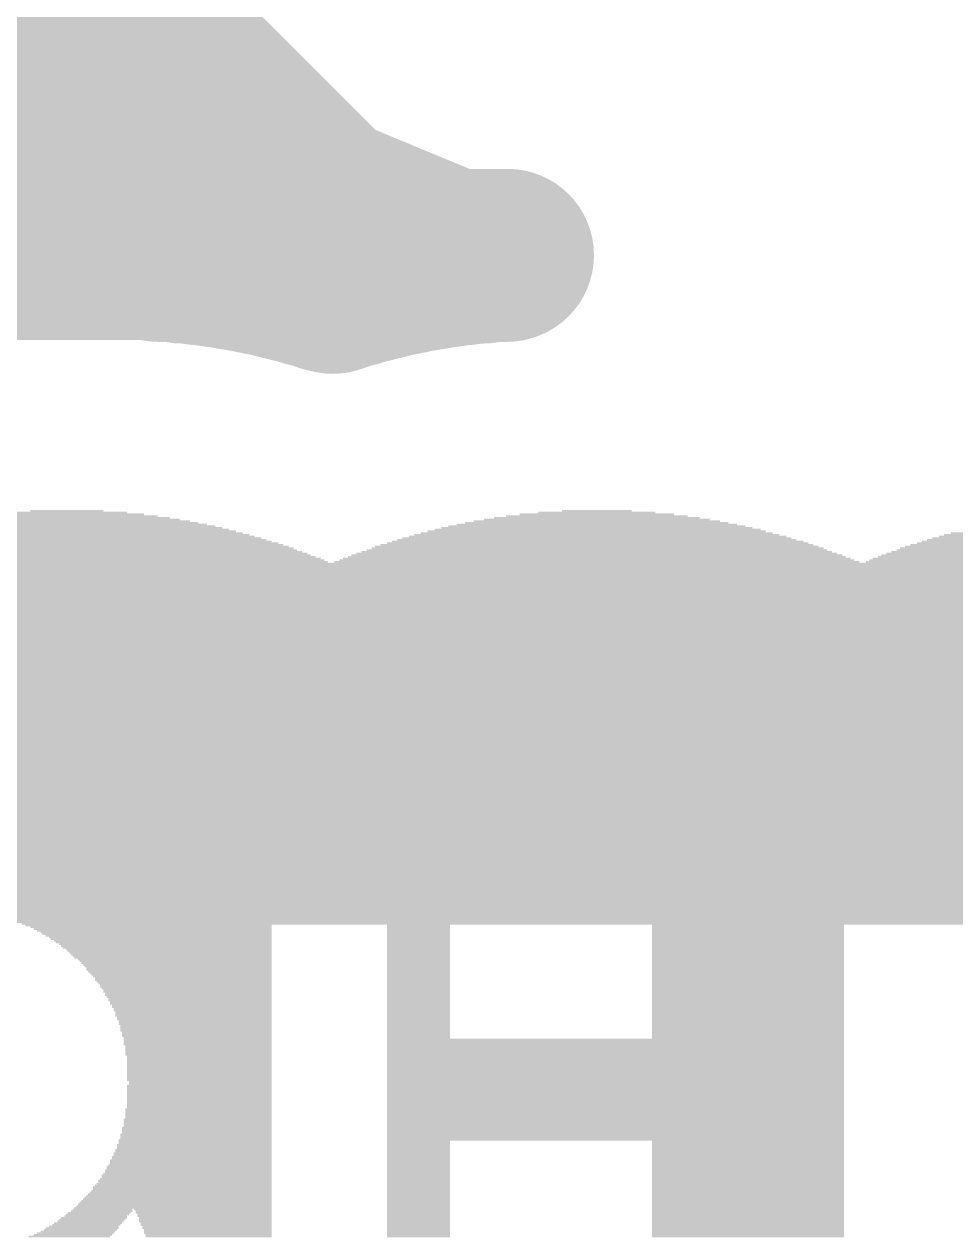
# Model space of a CAD drawing. Extents: x 0 to 49.5, y 0 to 37.5.
# Drawn here: x 14.922 to 17.664, y 3.992 to 7.557 of the extents above; entities that cross this region are included whole.
import ezdxf

# ---------------------------------------------------------------- set-up
doc = ezdxf.new("R2010")
doc.units = 0
doc.layers.add('1', color=22, linetype='CONTINUOUS')

# ---------------------------------------------------------------- blocks, each defined once
blk = doc.blocks.new('RECT')
blk.add_solid([(-0.5, -0.5), (0.5, -0.5), (-0.5, 0.5), (0.5, 0.5)])

msp = doc.modelspace()

# ---------------------------------------------------------------- linework, layer by layer
at = {"layer": '1', "const_width": 0.508}
for points in [[(15.018, 7.8241), (15.8116, 7.0305)], [(0.7302, 7.62), (15.2221, 7.62)], [(11.5243, 7.112), (15.7301, 7.112)], [(15.8116, 7.0305), (16.1821, 6.877)], [(14.7199, 6.8761), (14.7079, 6.8711)], [(14.7779, 6.8761), (14.7199, 6.8761)], [(14.7899, 6.8811), (14.7779, 6.8761)], [(15.3049, 6.8811), (14.7899, 6.8811)], [(15.317, 6.8761), (15.3049, 6.8811)], [(15.3749, 6.8761), (15.317, 6.8761)], [(15.387, 6.8711), (15.3749, 6.8761)], [(16.1821, 6.877), (16.3451, 6.877)], [(16.2849, 6.8761), (16.2729, 6.8711)], [(16.3429, 6.8761), (16.2849, 6.8761)], [(16.3451, 6.877), (16.3429, 6.8761)], [(14.7079, 6.8711), (14.6649, 6.8711)], [(15.4249, 6.8711), (15.387, 6.8711)], [(15.437, 6.8661), (15.4249, 6.8711)], [(15.4649, 6.8661), (15.437, 6.8661)], [(15.477, 6.8611), (15.4649, 6.8661)], [(15.4999, 6.8611), (15.477, 6.8611)], [(15.512, 6.8561), (15.4999, 6.8611)], [(15.5299, 6.8561), (15.512, 6.8561)], [(15.542, 6.8511), (15.5299, 6.8561)], [(15.5599, 6.8511), (15.542, 6.8511)], [(15.572, 6.8461), (15.5599, 6.8511)], [(15.5849, 6.8461), (15.572, 6.8461)], [(15.597, 6.8411), (15.5849, 6.8461)], [(15.6099, 6.8411), (15.597, 6.8411)], [(15.622, 6.8361), (15.6099, 6.8411)], [(16.0449, 6.8411), (16.0329, 6.8361)], [(16.0579, 6.8411), (16.0449, 6.8411)], [(16.0699, 6.8461), (16.0579, 6.8411)], [(16.0829, 6.8461), (16.0699, 6.8461)], [(16.0949, 6.8511), (16.0829, 6.8461)], [(16.1129, 6.8511), (16.0949, 6.8511)], [(16.1249, 6.8561), (16.1129, 6.8511)], [(16.1429, 6.8561), (16.1249, 6.8561)], [(16.1549, 6.8611), (16.1429, 6.8561)], [(16.1779, 6.8611), (16.1549, 6.8611)], [(16.1899, 6.8661), (16.1779, 6.8611)], [(16.2179, 6.8661), (16.1899, 6.8661)], [(16.2299, 6.8711), (16.2179, 6.8661)], [(16.2729, 6.8711), (16.2299, 6.8711)], [(15.6349, 6.8361), (15.622, 6.8361)], [(15.647, 6.8311), (15.6349, 6.8361)], [(15.6549, 6.8311), (15.647, 6.8311)], [(15.667, 6.8261), (15.6549, 6.8311)], [(15.6749, 6.8261), (15.667, 6.8261)], [(15.687, 6.8211), (15.6749, 6.8261)], [(15.6949, 6.8211), (15.687, 6.8211)], [(15.707, 6.8161), (15.6949, 6.8211)], [(15.7149, 6.8161), (15.707, 6.8161)], [(15.727, 6.8111), (15.7149, 6.8161)], [(15.7349, 6.8111), (15.727, 6.8111)], [(15.747, 6.8061), (15.7349, 6.8111)], [(15.7499, 6.8061), (15.747, 6.8061)], [(15.762, 6.8011), (15.7499, 6.8061)], [(15.9049, 6.8061), (15.8929, 6.8011)], [(15.9079, 6.8061), (15.9049, 6.8061)], [(15.9199, 6.8111), (15.9079, 6.8061)], [(15.9279, 6.8111), (15.9199, 6.8111)], [(15.9399, 6.8161), (15.9279, 6.8111)], [(15.9479, 6.8161), (15.9399, 6.8161)], [(15.9599, 6.8211), (15.9479, 6.8161)], [(15.9679, 6.8211), (15.9599, 6.8211)], [(15.9799, 6.8261), (15.9679, 6.8211)], [(15.9879, 6.8261), (15.9799, 6.8261)], [(15.9999, 6.8311), (15.9879, 6.8261)], [(16.0079, 6.8311), (15.9999, 6.8311)], [(16.0199, 6.8361), (16.0079, 6.8311)], [(16.0329, 6.8361), (16.0199, 6.8361)], [(15.7699, 6.8011), (15.762, 6.8011)], [(15.782, 6.7961), (15.7699, 6.8011)], [(15.7849, 6.7961), (15.782, 6.7961)], [(15.797, 6.7911), (15.7849, 6.7961)], [(15.7999, 6.7911), (15.797, 6.7911)], [(15.812, 6.7861), (15.7999, 6.7911)], [(15.8199, 6.7861), (15.812, 6.7861)], [(15.8299, 6.7819), (15.8199, 6.7861)], [(15.8399, 6.7861), (15.8299, 6.7819)], [(15.8429, 6.7861), (15.8399, 6.7861)], [(15.8549, 6.7911), (15.8429, 6.7861)], [(15.8579, 6.7911), (15.8549, 6.7911)], [(15.8699, 6.7961), (15.8579, 6.7911)], [(15.8729, 6.7961), (15.8699, 6.7961)], [(15.8849, 6.8011), (15.8729, 6.7961)], [(15.8929, 6.8011), (15.8849, 6.8011)]]:
    msp.add_lwpolyline(points, dxfattribs=at)
at = {"layer": '1', "const_width": 0.254}
for points in [[(15.2221, 7.493, 1), (15.2221, 7.747)], [(15.7301, 6.985, 1), (15.7301, 7.239)], [(15.8602, 7.1478, 1), (15.763, 6.9131)], [(15.7218, 6.9407, 1), (15.9014, 7.1203)], [(14.7686, 6.7587, 1), (14.6713, 6.9934)], [(14.8385, 6.7637, 1), (14.7413, 6.9984)], [(14.7779, 6.7491, 1), (14.7779, 7.0031)], [(15.3535, 6.9984, 1), (15.2563, 6.7637)], [(15.317, 7.0031, 1), (15.317, 6.7491)], [(15.4235, 6.9934, 1), (15.3263, 6.7587)], [(15.3049, 6.7541, 1), (15.3049, 7.0081)], [(15.3749, 6.7491, 1), (15.3749, 7.0031)], [(16.1821, 7.004, 1), (16.1821, 6.75)], [(16.2849, 7.0031, 1), (16.2849, 6.7491)], [(16.3335, 6.7587, 1), (16.2363, 6.9934)], [(16.3937, 6.7597, 1), (16.2966, 6.9943)], [(16.3429, 6.7491, 1), (16.3429, 7.0031)], [(16.3451, 6.75, 1), (16.3451, 7.004)], [(14.7293, 6.9934, 1), (14.8265, 6.7587)], [(14.7079, 6.7441, 1), (14.7079, 6.9981)], [(15.387, 6.9981, 1), (15.387, 6.7441)], [(15.2684, 6.7587, 1), (15.3656, 6.9934)], [(15.4735, 6.9884, 1), (15.3763, 6.7537)], [(15.437, 6.9931, 1), (15.437, 6.7391)], [(15.5135, 6.9834, 1), (15.4163, 6.7487)], [(15.3384, 6.7537, 1), (15.4356, 6.9884)], [(15.477, 6.9881, 1), (15.477, 6.7341)], [(15.5485, 6.9784, 1), (15.4513, 6.7437)], [(15.512, 6.9831, 1), (15.512, 6.7291)], [(15.3884, 6.7487, 1), (15.4856, 6.9834)], [(15.5785, 6.9734, 1), (15.4813, 6.7387)], [(15.542, 6.9781, 1), (15.542, 6.7241)], [(15.4249, 6.7441, 1), (15.4249, 6.9981)], [(15.4284, 6.7437, 1), (15.5256, 6.9784)], [(15.6085, 6.9684, 1), (15.5113, 6.7337)], [(15.572, 6.9731, 1), (15.572, 6.7191)], [(15.6335, 6.9634, 1), (15.5363, 6.7287)], [(15.4634, 6.7387, 1), (15.5606, 6.9734)], [(15.4649, 6.7391, 1), (15.4649, 6.9931)], [(15.597, 6.9681, 1), (15.597, 6.7141)], [(15.6585, 6.9584, 1), (15.5613, 6.7237)], [(15.4934, 6.7337, 1), (15.5906, 6.9684)], [(15.4999, 6.7341, 1), (15.4999, 6.9881)], [(15.5299, 6.7291, 1), (15.5299, 6.9831)], [(15.5599, 6.7241, 1), (15.5599, 6.9781)], [(15.5849, 6.7191, 1), (15.5849, 6.9731)], [(15.6099, 6.7141, 1), (15.6099, 6.9681)], [(16.0449, 6.9681, 1), (16.0449, 6.7141)], [(16.0699, 6.9731, 1), (16.0699, 6.7191)], [(16.0949, 6.9781, 1), (16.0949, 6.7241)], [(16.0643, 6.9684, 1), (16.1615, 6.7337)], [(16.0936, 6.7237, 1), (15.9963, 6.9584)], [(16.1249, 6.9831, 1), (16.1249, 6.7291)], [(16.0943, 6.9734, 1), (16.1915, 6.7387)], [(16.1185, 6.7287, 1), (16.0213, 6.9634)], [(16.1549, 6.9881, 1), (16.1549, 6.7341)], [(16.1435, 6.7337, 1), (16.0463, 6.9684)], [(16.1293, 6.9784, 1), (16.2265, 6.7437)], [(16.0579, 6.7141, 1), (16.0579, 6.9681)], [(16.1899, 6.9931, 1), (16.1899, 6.7391)], [(16.1735, 6.7387, 1), (16.0763, 6.9734)], [(16.0829, 6.7191, 1), (16.0829, 6.9731)], [(16.1693, 6.9834, 1), (16.2665, 6.7487)], [(16.2299, 6.9981, 1), (16.2299, 6.7441)], [(16.2036, 6.7437, 1), (16.1063, 6.9784)], [(16.1129, 6.7241, 1), (16.1129, 6.9781)], [(16.1335, 6.7597, 1), (16.2307, 6.9943)], [(16.2386, 6.7487, 1), (16.1413, 6.9834)], [(16.1429, 6.7291, 1), (16.1429, 6.9831)], [(16.2243, 6.9884, 1), (16.3215, 6.7537)], [(16.1779, 6.7341, 1), (16.1779, 6.9881)], [(16.2785, 6.7537, 1), (16.1813, 6.9884)], [(16.2943, 6.9934, 1), (16.3914, 6.7587)], [(16.2179, 6.7391, 1), (16.2179, 6.9931)], [(16.2729, 6.7441, 1), (16.2729, 6.9981)], [(15.622, 6.9631, 1), (15.622, 6.7091)], [(15.6835, 6.9534, 1), (15.5863, 6.7187)], [(15.647, 6.9581, 1), (15.647, 6.7041)], [(15.5234, 6.7287, 1), (15.6206, 6.9634)], [(15.7035, 6.9484, 1), (15.6063, 6.7137)], [(15.667, 6.9531, 1), (15.667, 6.6991)], [(15.7235, 6.9434, 1), (15.6263, 6.7087)], [(15.5484, 6.7237, 1), (15.6456, 6.9584)], [(15.687, 6.9481, 1), (15.687, 6.6941)], [(15.7435, 6.9384, 1), (15.6463, 6.7037)], [(15.5734, 6.7187, 1), (15.6706, 6.9534)], [(15.707, 6.9431, 1), (15.707, 6.6891)], [(15.7635, 6.9334, 1), (15.6663, 6.6987)], [(15.5984, 6.7137, 1), (15.6956, 6.9484)], [(15.727, 6.9381, 1), (15.727, 6.6841)], [(15.7835, 6.9284, 1), (15.6863, 6.6937)], [(15.6184, 6.7087, 1), (15.7156, 6.9434)], [(15.747, 6.9331, 1), (15.747, 6.6791)], [(15.7985, 6.9234, 1), (15.7013, 6.6887)], [(15.6349, 6.7091, 1), (15.6349, 6.9631)], [(15.6384, 6.7037, 1), (15.7356, 6.9384)], [(15.6549, 6.7041, 1), (15.6549, 6.9581)], [(15.6584, 6.6987, 1), (15.7556, 6.9334)], [(15.6749, 6.6991, 1), (15.6749, 6.9531)], [(15.6949, 6.6941, 1), (15.6949, 6.9481)], [(15.7149, 6.6891, 1), (15.7149, 6.9431)], [(15.7349, 6.6841, 1), (15.7349, 6.9381)], [(15.7499, 6.6791, 1), (15.7499, 6.9331)], [(15.9049, 6.9331, 1), (15.9049, 6.6791)], [(15.9199, 6.9381, 1), (15.9199, 6.6841)], [(15.9399, 6.9431, 1), (15.9399, 6.6891)], [(15.8993, 6.9334, 1), (15.9965, 6.6987)], [(15.9599, 6.9481, 1), (15.9599, 6.6941)], [(15.9193, 6.9384, 1), (16.0165, 6.7037)], [(15.9799, 6.9531, 1), (15.9799, 6.6991)], [(15.9536, 6.6887, 1), (15.8563, 6.9234)], [(15.9393, 6.9434, 1), (16.0365, 6.7087)], [(15.9686, 6.6937, 1), (15.8713, 6.9284)], [(15.9999, 6.9581, 1), (15.9999, 6.7041)], [(15.9593, 6.9484, 1), (16.0565, 6.7137)], [(15.9885, 6.6987, 1), (15.8913, 6.9334)], [(16.0199, 6.9631, 1), (16.0199, 6.7091)], [(15.9843, 6.9534, 1), (16.0815, 6.7187)], [(15.9079, 6.6791, 1), (15.9079, 6.9331)], [(16.0086, 6.7037, 1), (15.9113, 6.9384)], [(15.9279, 6.6841, 1), (15.9279, 6.9381)], [(16.0093, 6.9584, 1), (16.1065, 6.7237)], [(16.0286, 6.7087, 1), (15.9313, 6.9434)], [(15.9479, 6.6891, 1), (15.9479, 6.9431)], [(16.0486, 6.7137, 1), (15.9513, 6.9484)], [(16.0343, 6.9634, 1), (16.1315, 6.7287)], [(15.9679, 6.6941, 1), (15.9679, 6.9481)], [(16.0685, 6.7187, 1), (15.9713, 6.9534)], [(15.9879, 6.6991, 1), (15.9879, 6.9531)], [(16.0079, 6.7041, 1), (16.0079, 6.9581)], [(16.0329, 6.7091, 1), (16.0329, 6.9631)], [(15.762, 6.9281, 1), (15.762, 6.6741)], [(15.8185, 6.9184, 1), (15.7213, 6.6837)], [(15.782, 6.9231, 1), (15.782, 6.6691)], [(15.8335, 6.9134, 1), (15.7363, 6.6787)], [(15.797, 6.9181, 1), (15.797, 6.6641)], [(15.8485, 6.9084, 1), (15.7513, 6.6737)], [(15.6784, 6.6937, 1), (15.7756, 6.9284)], [(15.812, 6.9131, 1), (15.812, 6.6591)], [(15.8685, 6.9034, 1), (15.7713, 6.6687)], [(15.6984, 6.6887, 1), (15.7956, 6.9234)], [(15.7813, 6.8992, 1), (15.8785, 6.6646)], [(15.8399, 6.9131, 1), (15.8399, 6.6591)], [(15.7134, 6.6837, 1), (15.8106, 6.9184)], [(15.7943, 6.9034, 1), (15.8915, 6.6687)], [(15.8549, 6.9181, 1), (15.8549, 6.6641)], [(15.8093, 6.9084, 1), (15.9065, 6.6737)], [(15.7334, 6.6787, 1), (15.8306, 6.9134)], [(15.8699, 6.9231, 1), (15.8699, 6.6691)], [(15.8243, 6.9134, 1), (15.9215, 6.6787)], [(15.7484, 6.6737, 1), (15.8456, 6.9084)], [(15.8849, 6.9281, 1), (15.8849, 6.6741)], [(15.7634, 6.6687, 1), (15.8606, 6.9034)], [(15.8443, 6.9184, 1), (15.9415, 6.6837)], [(15.7699, 6.6741, 1), (15.7699, 6.9281)], [(15.8593, 6.9234, 1), (15.9565, 6.6887)], [(15.7813, 6.6646, 1), (15.8785, 6.8993)], [(15.7849, 6.6691, 1), (15.7849, 6.9231)], [(15.8886, 6.6687, 1), (15.7913, 6.9034)], [(15.7999, 6.6641, 1), (15.7999, 6.9181)], [(15.8793, 6.9284, 1), (15.9765, 6.6937)], [(15.9035, 6.6737, 1), (15.8063, 6.9084)], [(15.8199, 6.6591, 1), (15.8199, 6.9131)], [(15.9186, 6.6787, 1), (15.8213, 6.9134)], [(15.9335, 6.6837, 1), (15.8363, 6.9184)], [(15.8429, 6.6591, 1), (15.8429, 6.9131)], [(15.8579, 6.6641, 1), (15.8579, 6.9181)], [(15.8729, 6.6691, 1), (15.8729, 6.9231)], [(15.8929, 6.6741, 1), (15.8929, 6.9281)]]:
    msp.add_lwpolyline(points, format="xyb", dxfattribs=at)

# ---------------------------------------------------------------- block references
at = {"layer": '1', "yscale": 0.005}
for p, xscale in [((15.0449, 6.0946), 0.73), ((15.0474, 6.0996), 0.665), ((15.0449, 6.1046), 0.61), ((15.0474, 6.1096), 0.535), ((15.0449, 6.1146), 0.46), ((15.0474, 6.1196), 0.355), ((15.0474, 6.1246), 0.215), ((16.6074, 6.0946), 0.725), ((16.6074, 6.0996), 0.665), ((16.6074, 6.1046), 0.605), ((16.6074, 6.1096), 0.535), ((16.6074, 6.1146), 0.455), ((16.6074, 6.1196), 0.345), ((16.6074, 6.1246), 0.205), ((15.0449, 6.0596), 1.04), ((15.0449, 6.0696), 0.96), ((15.0449, 6.0746), 0.92), ((15.0474, 6.0796), 0.875), ((15.0449, 6.0846), 0.83), ((15.0449, 6.0896), 0.78), ((16.6074, 6.0596), 1.035), ((16.6074, 6.0646), 0.995), ((16.6099, 6.0696), 0.96), ((16.6074, 6.0746), 0.915), ((16.6074, 6.0796), 0.875), ((16.6074, 6.0846), 0.825), ((16.6074, 6.0896), 0.775), ((18.1674, 6.0596), 1.035), ((15.0474, 6.0246), 1.275), ((15.0474, 6.0296), 1.245), ((15.0449, 6.0346), 1.21), ((15.0449, 6.0396), 1.18), ((15.0474, 6.0446), 1.145), ((15.0449, 6.0496), 1.11), ((15.0474, 6.0546), 1.075), ((16.6074, 6.0246), 1.275), ((16.6099, 6.0296), 1.24), ((16.6099, 6.0346), 1.21), ((16.6074, 6.0396), 1.175), ((16.6074, 6.0446), 1.145), ((16.6099, 6.0496), 1.11), ((16.6074, 6.0546), 1.075), ((18.1649, 6.0246), 1.27), ((18.1674, 6.0296), 1.235), ((18.1674, 6.0346), 1.205), ((18.1674, 6.0396), 1.175), ((18.1649, 6.0446), 1.14), ((18.1674, 6.0496), 1.105), ((18.1649, 6.0546), 1.07), ((15.0449, 5.9896), 1.47), ((15.0449, 5.9946), 1.44), ((15.0474, 5.9996), 1.415), ((15.0449, 6.0046), 1.39), ((15.0449, 6.0096), 1.36), ((15.0474, 6.0146), 1.335), ((15.0474, 6.0196), 1.305), ((16.6074, 5.9896), 1.465), ((16.6074, 5.9946), 1.445), ((16.6074, 5.9996), 1.415), ((16.6074, 6.0046), 1.385), ((16.6074, 6.0096), 1.355), ((16.6099, 6.0146), 1.33), ((16.6074, 6.0196), 1.305), ((18.1674, 5.9896), 1.465), ((18.1649, 5.9946), 1.44), ((18.1649, 5.9996), 1.41), ((18.1674, 6.0046), 1.385), ((18.1674, 6.0096), 1.355), ((18.1649, 6.0146), 1.33), ((18.1649, 6.0196), 1.3), ((15.8224, 5.9546), 6.315), ((15.8224, 5.9596), 6.295), ((15.8224, 5.9646), 6.275), ((15.8224, 5.9696), 6.245), ((15.0449, 5.9746), 1.54), ((15.0449, 5.9796), 1.52), ((15.0474, 5.9846), 1.495), ((16.6074, 5.9746), 1.545), ((16.6074, 5.9796), 1.515), ((16.6074, 5.9846), 1.495), ((18.1674, 5.9746), 1.535), ((18.1674, 5.9796), 1.515), ((18.1649, 5.9846), 1.49), ((15.8224, 5.9146), 6.485), ((15.8224, 5.9196), 6.465), ((15.8224, 5.9246), 6.445), ((15.8224, 5.9296), 6.425), ((15.8224, 5.9346), 6.405), ((15.8224, 5.9396), 6.385), ((15.8224, 5.9446), 6.365), ((15.8249, 5.9496), 6.34), ((15.8249, 5.8796), 6.62), ((15.8224, 5.8846), 6.605), ((15.8224, 5.8896), 6.585), ((15.8224, 5.8946), 6.565), ((15.8224, 5.8996), 6.545), ((15.8224, 5.9046), 6.525), ((15.8224, 5.9096), 6.505), ((15.8224, 5.8446), 6.745), ((15.8224, 5.8496), 6.725), ((15.8249, 5.8546), 6.71), ((15.8224, 5.8596), 6.695), ((15.8224, 5.8646), 6.675), ((15.8224, 5.8696), 6.655), ((15.8249, 5.8746), 6.64), ((15.8224, 5.8096), 6.855), ((15.8249, 5.8146), 6.84), ((15.8224, 5.8196), 6.825), ((15.8249, 5.8246), 6.81), ((15.8224, 5.8296), 6.795), ((15.8224, 5.8346), 6.775), ((15.8249, 5.8396), 6.76), ((15.8224, 5.7746), 6.965), ((15.8249, 5.7796), 6.95), ((15.8224, 5.7846), 6.935), ((15.8249, 5.7896), 6.92), ((15.8224, 5.7946), 6.905), ((15.8249, 5.7996), 6.89), ((15.8224, 5.8046), 6.875), ((15.8224, 5.7396), 7.065), ((15.8249, 5.7446), 7.05), ((15.8224, 5.7496), 7.035), ((15.8249, 5.7546), 7.02), ((15.8224, 5.7596), 7.005), ((15.8249, 5.7646), 6.99), ((15.8249, 5.7696), 6.98), ((15.8224, 5.7046), 7.155), ((15.8224, 5.7096), 7.145), ((15.8249, 5.7146), 7.13), ((15.8224, 5.7196), 7.115), ((15.8224, 5.7246), 7.105), ((15.8249, 5.7296), 7.09), ((15.8224, 5.7346), 7.075), ((15.8224, 5.6696), 7.245), ((15.8249, 5.6746), 7.23), ((15.8249, 5.6796), 7.22), ((15.8224, 5.6846), 7.205), ((15.8224, 5.6896), 7.195), ((15.8249, 5.6946), 7.18), ((15.8249, 5.6996), 7.17), ((15.8249, 5.6296), 7.34), ((15.8224, 5.6346), 7.325), ((15.8224, 5.6396), 7.315), ((15.8224, 5.6446), 7.305), ((15.8249, 5.6496), 7.29), ((15.8249, 5.6546), 7.28), ((15.8249, 5.6596), 7.27), ((15.8224, 5.6646), 7.255), ((15.8224, 5.5946), 7.415), ((15.8224, 5.5996), 7.405), ((15.8224, 5.6046), 7.395), ((15.8224, 5.6096), 7.385), ((15.8249, 5.6146), 7.37), ((15.8249, 5.6196), 7.36), ((15.8249, 5.6246), 7.35), ((15.8249, 5.5596), 7.49), ((15.8249, 5.5646), 7.48), ((15.8249, 5.5696), 7.47), ((15.8249, 5.5746), 7.46), ((15.8249, 5.5796), 7.45), ((15.8249, 5.5846), 7.44), ((15.8224, 5.5896), 7.425), ((15.8249, 5.5246), 7.56), ((15.8249, 5.5296), 7.55), ((15.8249, 5.5346), 7.54), ((15.8249, 5.5396), 7.53), ((15.8249, 5.5446), 7.52), ((15.8249, 5.5496), 7.51), ((15.8249, 5.5546), 7.5), ((15.8249, 5.4896), 7.63), ((15.8249, 5.4946), 7.62), ((15.8249, 5.4996), 7.61), ((15.8249, 5.5046), 7.6), ((15.8249, 5.5096), 7.59), ((15.8249, 5.5146), 7.58), ((15.8249, 5.5196), 7.57), ((15.8224, 5.4546), 7.695), ((15.8224, 5.4596), 7.685), ((15.8224, 5.4646), 7.675), ((15.8224, 5.4696), 7.665), ((15.8224, 5.4746), 7.655), ((15.8249, 5.4796), 7.65), ((15.8249, 5.4846), 7.64), ((15.8224, 5.4196), 7.755), ((15.8224, 5.4246), 7.745), ((15.8224, 5.4296), 7.735), ((15.8249, 5.4346), 7.73), ((15.8249, 5.4396), 7.72), ((15.8249, 5.4446), 7.71), ((15.8249, 5.4496), 7.7), ((15.8224, 5.3846), 7.815), ((15.8224, 5.3896), 7.805), ((15.8224, 5.3946), 7.795), ((15.8249, 5.3996), 7.79), ((15.8249, 5.4046), 7.78), ((15.8224, 5.4146), 7.765), ((15.8249, 5.4096), 7.77), ((15.8224, 5.3446), 7.875), ((15.8249, 5.3496), 7.87), ((15.8224, 5.3596), 7.855), ((15.8249, 5.3546), 7.86), ((15.8224, 5.3646), 7.845), ((15.8224, 5.3696), 7.835), ((15.8249, 5.3746), 7.83), ((15.8249, 5.3796), 7.82), ((15.8224, 5.3146), 7.925), ((15.8249, 5.3096), 7.93), ((15.8224, 5.3196), 7.915), ((15.8224, 5.3246), 7.905), ((15.8249, 5.3296), 7.9), ((15.8224, 5.3396), 7.885), ((15.8249, 5.3346), 7.89), ((15.8224, 5.2796), 7.975), ((15.8249, 5.2746), 7.98), ((15.8224, 5.2846), 7.965), ((15.8249, 5.2896), 7.96), ((15.8224, 5.2996), 7.945), ((15.8249, 5.2946), 7.95), ((15.8224, 5.3046), 7.935), ((15.8249, 5.2396), 8.03), ((15.8224, 5.2496), 8.015), ((15.8249, 5.2446), 8.02), ((15.8249, 5.2546), 8.01), ((15.8224, 5.2646), 7.995), ((15.8249, 5.2596), 8), ((15.8249, 5.2696), 7.99), ((15.8224, 5.2046), 8.075), ((15.8224, 5.2146), 8.065), ((15.8249, 5.2096), 8.07), ((15.8224, 5.2196), 8.055), ((15.8224, 5.2296), 8.045), ((15.8249, 5.2246), 8.05), ((15.8224, 5.2346), 8.035), ((15.8224, 5.1746), 8.115), ((15.8249, 5.1696), 8.12), ((15.8224, 5.1796), 8.105), ((15.8224, 5.1896), 8.095), ((15.8249, 5.1846), 8.1), ((15.8249, 5.1946), 8.09), ((15.8249, 5.1996), 8.08), ((15.8224, 5.1396), 8.155), ((15.8249, 5.1346), 8.16), ((15.8224, 5.1496), 8.145), ((15.8249, 5.1446), 8.15), ((15.8249, 5.1546), 8.14), ((15.8224, 5.1646), 8.125), ((15.8249, 5.1596), 8.13), ((15.8224, 5.0996), 8.205), ((15.8224, 5.1046), 8.195), ((15.8224, 5.1146), 8.185), ((15.8249, 5.1096), 8.19), ((15.8224, 5.1246), 8.175), ((15.8249, 5.1196), 8.18), ((15.8249, 5.1296), 8.17), ((15.8224, 5.0596), 8.245), ((15.8224, 5.0696), 8.235), ((15.8249, 5.0646), 8.24), ((15.8224, 5.0796), 8.225), ((15.8249, 5.0746), 8.23), ((15.8224, 5.0896), 8.215), ((15.8249, 5.0846), 8.22), ((15.8249, 5.0946), 8.21), ((15.8224, 5.0246), 8.285), ((15.8224, 5.0346), 8.275), ((15.8249, 5.0296), 8.28), ((15.8224, 5.0446), 8.265), ((15.8224, 5.0396), 8.265), ((15.8224, 5.0496), 8.255), ((15.8249, 5.0546), 8.25), ((15.8224, 4.9946), 8.315), ((15.8224, 4.9896), 8.315), ((15.8224, 5.0046), 8.305), ((15.8249, 4.9996), 8.31), ((15.8224, 5.0146), 8.295), ((15.8249, 5.0096), 8.3), ((15.8249, 5.0196), 8.29), ((15.8224, 4.9846), 8.325), ((15.8224, 4.9796), 8.325), ((16.0424, 4.9746), 7.895), ((16.0424, 4.9696), 7.895), ((16.0474, 4.9646), 7.895), ((16.0474, 4.9596), 7.895), ((16.0524, 4.9546), 7.895), ((16.0524, 4.9496), 7.895), ((15.8749, 4.9446), 7.53), ((17.1849, 4.9396), 4.81), ((17.1899, 4.9346), 4.74), ((17.1899, 4.9296), 4.69), ((17.1874, 4.9246), 4.645), ((17.1874, 4.9196), 4.605), ((17.1849, 4.9146), 4.57), ((17.1849, 4.9096), 4.54), ((15.2874, 4.9046), 0.725), ((15.2949, 4.8996), 0.71), ((15.2999, 4.8946), 0.7), ((15.3049, 4.8896), 0.69), ((15.3099, 4.8846), 0.68), ((16.0824, 4.9046), 0.185), ((16.0824, 4.8996), 0.185), ((16.0824, 4.8946), 0.185), ((16.0824, 4.8896), 0.185), ((16.0824, 4.8846), 0.185), ((17.0524, 4.9046), 0.565), ((17.0524, 4.8996), 0.565), ((17.0524, 4.8946), 0.565), ((17.0524, 4.8896), 0.565), ((17.0524, 4.8846), 0.565), ((15.3124, 4.8796), 0.675), ((15.3174, 4.8746), 0.665), ((15.3224, 4.8696), 0.655), ((15.3249, 4.8646), 0.65), ((15.3299, 4.8596), 0.64), ((15.3324, 4.8546), 0.635), ((15.3374, 4.8496), 0.625), ((16.0824, 4.8796), 0.185), ((16.0824, 4.8746), 0.185), ((16.0824, 4.8696), 0.185), ((16.0824, 4.8646), 0.185), ((16.0824, 4.8596), 0.185), ((16.0824, 4.8546), 0.185), ((16.0824, 4.8496), 0.185), ((17.0524, 4.8796), 0.565), ((17.0524, 4.8746), 0.565), ((17.0524, 4.8696), 0.565), ((17.0524, 4.8646), 0.565), ((17.0524, 4.8596), 0.565), ((17.0524, 4.8546), 0.565), ((17.0524, 4.8496), 0.565), ((15.3399, 4.8446), 0.62), ((15.3424, 4.8396), 0.615), ((15.3474, 4.8346), 0.605), ((15.3499, 4.8296), 0.6), ((15.3524, 4.8246), 0.595), ((15.3549, 4.8196), 0.59), ((15.3574, 4.8146), 0.585), ((15.3599, 4.8096), 0.58), ((16.0824, 4.8446), 0.185), ((16.0824, 4.8396), 0.185), ((16.0824, 4.8346), 0.185), ((16.0824, 4.8296), 0.185), ((16.0824, 4.8246), 0.185), ((16.0824, 4.8196), 0.185), ((16.0824, 4.8146), 0.185), ((16.0824, 4.8096), 0.185), ((17.0524, 4.8446), 0.565), ((17.0524, 4.8396), 0.565), ((17.0524, 4.8346), 0.565), ((17.0524, 4.8296), 0.565), ((17.0524, 4.8246), 0.565), ((17.0524, 4.8196), 0.565), ((17.0524, 4.8146), 0.565), ((17.0524, 4.8096), 0.565), ((15.3649, 4.8046), 0.57), ((15.3674, 4.7996), 0.565), ((15.3699, 4.7946), 0.56), ((15.3724, 4.7896), 0.555), ((15.3749, 4.7846), 0.55), ((15.3774, 4.7796), 0.545), ((15.3774, 4.7746), 0.545), ((16.0824, 4.8046), 0.185), ((16.0824, 4.7996), 0.185), ((16.0824, 4.7946), 0.185), ((16.0824, 4.7896), 0.185), ((16.0824, 4.7846), 0.185), ((16.0824, 4.7796), 0.185), ((16.0824, 4.7746), 0.185), ((17.0524, 4.8046), 0.565), ((17.0524, 4.7996), 0.565), ((17.0524, 4.7946), 0.565), ((17.0524, 4.7896), 0.565), ((17.0524, 4.7846), 0.565), ((17.0524, 4.7796), 0.565), ((17.0524, 4.7746), 0.565), ((15.3799, 4.7696), 0.54), ((15.3824, 4.7646), 0.535), ((15.3849, 4.7596), 0.53), ((15.3874, 4.7546), 0.525), ((15.3899, 4.7496), 0.52), ((15.3899, 4.7446), 0.52), ((15.3924, 4.7396), 0.515), ((16.0824, 4.7696), 0.185), ((16.0824, 4.7646), 0.185), ((16.0824, 4.7596), 0.185), ((16.0824, 4.7546), 0.185), ((16.0824, 4.7496), 0.185), ((16.0824, 4.7446), 0.185), ((16.0824, 4.7396), 0.185), ((17.0524, 4.7696), 0.565), ((17.0524, 4.7646), 0.565), ((17.0524, 4.7596), 0.565), ((17.0524, 4.7546), 0.565), ((17.0524, 4.7496), 0.565), ((17.0524, 4.7446), 0.565), ((17.0524, 4.7396), 0.565), ((15.3949, 4.7346), 0.51), ((15.3974, 4.7296), 0.505), ((15.3974, 4.7246), 0.505), ((15.3999, 4.7196), 0.5), ((15.4024, 4.7146), 0.495), ((15.4024, 4.7096), 0.495), ((15.4049, 4.7046), 0.49), ((16.0824, 4.7346), 0.185), ((16.0824, 4.7296), 0.185), ((16.0824, 4.7246), 0.185), ((16.0824, 4.7196), 0.185), ((16.0824, 4.7146), 0.185), ((16.0824, 4.7096), 0.185), ((16.0824, 4.7046), 0.185), ((17.0524, 4.7346), 0.565), ((17.0524, 4.7296), 0.565), ((17.0524, 4.7246), 0.565), ((17.0524, 4.7196), 0.565), ((17.0524, 4.7146), 0.565), ((17.0524, 4.7096), 0.565), ((17.0524, 4.7046), 0.565), ((15.4049, 4.6996), 0.49), ((15.4074, 4.6946), 0.485), ((15.4099, 4.6896), 0.48), ((15.4099, 4.6846), 0.48), ((15.4124, 4.6796), 0.475), ((15.4124, 4.6746), 0.475), ((15.4149, 4.6696), 0.47), ((16.0824, 4.6996), 0.185), ((16.0824, 4.6946), 0.185), ((16.0824, 4.6896), 0.185), ((16.0824, 4.6846), 0.185), ((16.0824, 4.6796), 0.185), ((16.0824, 4.6746), 0.185), ((16.0824, 4.6696), 0.185), ((17.0524, 4.6996), 0.565), ((17.0524, 4.6946), 0.565), ((17.0524, 4.6896), 0.565), ((17.0524, 4.6846), 0.565), ((17.0524, 4.6796), 0.565), ((17.0524, 4.6746), 0.565), ((17.0524, 4.6696), 0.565), ((15.4149, 4.6646), 0.47), ((15.4174, 4.6596), 0.465), ((15.4174, 4.6546), 0.465), ((15.4199, 4.6496), 0.46), ((15.4199, 4.6446), 0.46), ((15.4199, 4.6396), 0.46), ((15.4224, 4.6346), 0.455), ((16.0824, 4.6646), 0.185), ((16.0824, 4.6596), 0.185), ((16.0824, 4.6546), 0.185), ((16.0824, 4.6496), 0.185), ((16.0824, 4.6446), 0.185), ((16.0824, 4.6396), 0.185), ((16.0824, 4.6346), 0.185), ((17.0524, 4.6646), 0.565), ((17.0524, 4.6596), 0.565), ((17.0524, 4.6546), 0.565), ((17.0524, 4.6496), 0.565), ((17.0524, 4.6446), 0.565), ((17.0524, 4.6396), 0.565), ((17.0524, 4.6346), 0.565), ((15.4224, 4.6296), 0.455), ((15.4249, 4.6246), 0.45), ((15.4249, 4.6196), 0.45), ((15.4249, 4.6146), 0.45), ((15.4274, 4.6096), 0.445), ((15.4274, 4.6046), 0.445), ((15.4274, 4.5996), 0.445), ((16.0824, 4.6296), 0.185), ((16.0824, 4.6246), 0.185), ((16.0824, 4.6196), 0.185), ((16.0824, 4.6146), 0.185), ((16.0824, 4.6096), 0.185), ((16.0824, 4.6046), 0.185), ((16.0824, 4.5996), 0.185), ((17.0524, 4.6296), 0.565), ((17.0524, 4.6246), 0.565), ((17.0524, 4.6196), 0.565), ((17.0524, 4.6146), 0.565), ((17.0524, 4.6096), 0.565), ((17.0524, 4.6046), 0.565), ((17.0524, 4.5996), 0.565), ((15.4274, 4.5946), 0.445), ((15.4299, 4.5896), 0.44), ((15.4299, 4.5846), 0.44), ((15.4299, 4.5796), 0.44), ((15.4324, 4.5746), 0.435), ((15.4324, 4.5696), 0.435), ((15.4324, 4.5646), 0.435), ((16.0824, 4.5946), 0.185), ((16.0824, 4.5896), 0.185), ((16.0824, 4.5846), 0.185), ((16.0824, 4.5796), 0.185), ((16.0824, 4.5746), 0.185), ((16.6624, 4.5696), 1.345), ((16.6624, 4.5646), 1.345), ((17.0524, 4.5946), 0.565), ((17.0524, 4.5896), 0.565), ((17.0524, 4.5846), 0.565), ((17.0524, 4.5796), 0.565), ((17.0524, 4.5746), 0.565), ((15.4324, 4.5596), 0.435), ((15.4324, 4.5546), 0.435), ((15.4349, 4.5496), 0.43), ((15.4349, 4.5446), 0.43), ((15.4349, 4.5396), 0.43), ((15.4349, 4.5346), 0.43), ((15.4349, 4.5296), 0.43), ((15.4349, 4.5246), 0.43), ((16.6624, 4.5596), 1.345), ((16.6624, 4.5546), 1.345), ((16.6624, 4.5496), 1.345), ((16.6624, 4.5446), 1.345), ((16.6624, 4.5396), 1.345), ((16.6624, 4.5346), 1.345), ((16.6624, 4.5296), 1.345), ((16.6624, 4.5246), 1.345), ((15.4374, 4.5196), 0.425), ((15.4374, 4.5146), 0.425), ((15.4374, 4.5096), 0.425), ((15.4374, 4.5046), 0.425), ((15.4374, 4.4996), 0.425), ((15.4374, 4.4946), 0.425), ((15.4374, 4.4896), 0.425), ((16.6624, 4.5196), 1.345), ((16.6624, 4.5146), 1.345), ((16.6624, 4.5096), 1.345), ((16.6624, 4.5046), 1.345), ((16.6624, 4.4996), 1.345), ((16.6624, 4.4946), 1.345), ((16.6624, 4.4896), 1.345), ((15.4374, 4.4846), 0.425), ((15.4374, 4.4796), 0.425), ((15.4374, 4.4746), 0.425), ((15.4374, 4.4696), 0.425), ((15.4374, 4.4646), 0.425), ((15.4374, 4.4596), 0.425), ((15.4374, 4.4546), 0.425), ((16.6624, 4.4846), 1.345), ((16.6624, 4.4796), 1.345), ((16.6624, 4.4746), 1.345), ((16.6624, 4.4696), 1.345), ((16.6624, 4.4646), 1.345), ((16.6624, 4.4596), 1.345), ((16.6624, 4.4546), 1.345), ((15.4374, 4.4496), 0.425), ((15.4374, 4.4346), 0.425), ((15.4374, 4.4296), 0.425), ((15.4374, 4.4246), 0.425), ((15.4374, 4.4196), 0.425), ((15.4399, 4.4446), 0.42), ((15.4399, 4.4396), 0.42), ((16.6624, 4.4496), 1.345), ((16.6624, 4.4446), 1.345), ((16.6624, 4.4396), 1.345), ((16.6624, 4.4346), 1.345), ((16.6624, 4.4296), 1.345), ((16.6624, 4.4246), 1.345), ((16.6624, 4.4196), 1.345), ((15.4374, 4.4146), 0.425), ((15.4374, 4.4096), 0.425), ((15.4374, 4.4046), 0.425), ((15.4374, 4.3996), 0.425), ((15.4374, 4.3946), 0.425), ((15.4374, 4.3896), 0.425), ((15.4374, 4.3846), 0.425), ((16.6624, 4.4146), 1.345), ((16.6624, 4.4096), 1.345), ((16.6624, 4.4046), 1.345), ((16.6624, 4.3996), 1.345), ((16.6624, 4.3946), 1.345), ((16.6624, 4.3896), 1.345), ((16.6624, 4.3846), 1.345), ((15.4349, 4.3646), 0.43), ((15.4349, 4.3596), 0.43), ((15.4349, 4.3546), 0.43), ((15.4349, 4.3496), 0.43), ((15.4374, 4.3796), 0.425), ((15.4374, 4.3746), 0.425), ((15.4374, 4.3696), 0.425), ((16.6624, 4.3796), 1.345), ((16.6624, 4.3746), 1.345), ((16.6624, 4.3696), 1.345), ((16.6624, 4.3646), 1.345), ((16.6624, 4.3596), 1.345), ((16.6624, 4.3546), 1.345), ((16.6624, 4.3496), 1.345), ((15.4324, 4.3346), 0.435), ((15.4324, 4.3296), 0.435), ((15.4324, 4.3246), 0.435), ((15.4324, 4.3196), 0.435), ((15.4324, 4.3146), 0.435), ((15.4349, 4.3446), 0.43), ((15.4349, 4.3396), 0.43), ((16.6624, 4.3446), 1.345), ((16.6624, 4.3396), 1.345), ((16.6624, 4.3346), 1.345), ((16.6624, 4.3296), 1.345), ((16.6624, 4.3246), 1.345), ((16.6624, 4.3196), 1.345), ((16.6624, 4.3146), 1.345), ((15.4274, 4.2896), 0.445), ((15.4274, 4.2846), 0.445), ((15.4274, 4.2796), 0.445), ((15.4299, 4.3096), 0.44), ((15.4299, 4.3046), 0.44), ((15.4299, 4.2996), 0.44), ((15.4299, 4.2946), 0.44), ((16.6624, 4.3096), 1.345), ((16.6624, 4.3046), 1.345), ((16.6624, 4.2996), 1.345), ((16.6624, 4.2946), 1.345), ((16.6624, 4.2896), 1.345), ((16.6624, 4.2846), 1.345), ((16.6624, 4.2796), 1.345), ((15.4199, 4.2446), 0.46), ((15.4199, 4.2396), 0.46), ((15.4224, 4.2596), 0.455), ((15.4224, 4.2546), 0.455), ((15.4224, 4.2496), 0.455), ((15.4249, 4.2746), 0.45), ((15.4249, 4.2696), 0.45), ((15.4249, 4.2646), 0.45), ((16.6624, 4.2746), 1.345), ((16.0824, 4.2696), 0.185), ((16.0824, 4.2646), 0.185), ((16.0824, 4.2596), 0.185), ((16.0824, 4.2546), 0.185), ((16.0824, 4.2496), 0.185), ((16.0824, 4.2446), 0.185), ((16.0824, 4.2396), 0.185), ((17.0524, 4.2696), 0.565), ((17.0524, 4.2646), 0.565), ((17.0524, 4.2596), 0.565), ((17.0524, 4.2546), 0.565), ((17.0524, 4.2496), 0.565), ((17.0524, 4.2446), 0.565), ((17.0524, 4.2396), 0.565), ((15.4124, 4.2146), 0.475), ((15.4124, 4.2096), 0.475), ((15.4124, 4.2046), 0.475), ((15.4149, 4.2246), 0.47), ((15.4149, 4.2196), 0.47), ((15.4174, 4.2346), 0.465), ((15.4174, 4.2296), 0.465), ((16.0824, 4.2346), 0.185), ((16.0824, 4.2296), 0.185), ((16.0824, 4.2246), 0.185), ((16.0824, 4.2196), 0.185), ((16.0824, 4.2146), 0.185), ((16.0824, 4.2096), 0.185), ((16.0824, 4.2046), 0.185), ((17.0524, 4.2346), 0.565), ((17.0524, 4.2296), 0.565), ((17.0524, 4.2246), 0.565), ((17.0524, 4.2196), 0.565), ((17.0524, 4.2146), 0.565), ((17.0524, 4.2096), 0.565), ((17.0524, 4.2046), 0.565), ((15.3999, 4.1696), 0.5), ((15.4024, 4.1746), 0.495), ((15.4049, 4.1846), 0.49), ((15.4049, 4.1796), 0.49), ((15.4074, 4.1946), 0.485), ((15.4074, 4.1896), 0.485), ((15.4099, 4.1996), 0.48), ((16.0824, 4.1996), 0.185), ((16.0824, 4.1946), 0.185), ((16.0824, 4.1896), 0.185), ((16.0824, 4.1846), 0.185), ((16.0824, 4.1796), 0.185), ((16.0824, 4.1746), 0.185), ((16.0824, 4.1696), 0.185), ((17.0524, 4.1996), 0.565), ((17.0524, 4.1946), 0.565), ((17.0524, 4.1896), 0.565), ((17.0524, 4.1846), 0.565), ((17.0524, 4.1796), 0.565), ((17.0524, 4.1746), 0.565), ((17.0524, 4.1696), 0.565), ((15.3874, 4.1346), 0.525), ((15.3899, 4.1396), 0.52), ((15.3924, 4.1446), 0.515), ((15.3949, 4.1546), 0.51), ((15.3949, 4.1496), 0.51), ((15.3974, 4.1596), 0.505), ((15.3999, 4.1646), 0.5), ((16.0824, 4.1646), 0.185), ((16.0824, 4.1596), 0.185), ((16.0824, 4.1546), 0.185), ((16.0824, 4.1496), 0.185), ((16.0824, 4.1446), 0.185), ((16.0824, 4.1396), 0.185), ((16.0824, 4.1346), 0.185), ((17.0524, 4.1646), 0.565), ((17.0524, 4.1596), 0.565), ((17.0524, 4.1546), 0.565), ((17.0524, 4.1496), 0.565), ((17.0524, 4.1446), 0.565), ((17.0524, 4.1396), 0.565), ((17.0524, 4.1346), 0.565), ((15.3724, 4.0996), 0.555), ((15.3749, 4.1046), 0.55), ((15.3774, 4.1096), 0.545), ((15.3799, 4.1146), 0.54), ((15.3824, 4.1196), 0.535), ((15.3849, 4.1246), 0.53), ((15.3874, 4.1296), 0.525), ((16.0824, 4.1296), 0.185), ((16.0824, 4.1246), 0.185), ((16.0824, 4.1196), 0.185), ((16.0824, 4.1146), 0.185), ((16.0824, 4.1096), 0.185), ((16.0824, 4.1046), 0.185), ((16.0824, 4.0996), 0.185), ((17.0524, 4.1296), 0.565), ((17.0524, 4.1246), 0.565), ((17.0524, 4.1196), 0.565), ((17.0524, 4.1146), 0.565), ((17.0524, 4.1096), 0.565), ((17.0524, 4.1046), 0.565), ((17.0524, 4.0996), 0.565), ((15.1499, 4.0646), 0.18), ((15.1524, 4.0696), 0.175), ((15.3599, 4.0746), 0.58), ((15.3624, 4.0796), 0.575), ((15.3649, 4.0846), 0.57), ((15.3674, 4.0896), 0.565), ((15.3699, 4.0946), 0.56), ((15.4474, 4.0696), 0.405), ((15.4499, 4.0646), 0.4), ((16.0824, 4.0946), 0.185), ((16.0824, 4.0896), 0.185), ((16.0824, 4.0846), 0.185), ((16.0824, 4.0796), 0.185), ((16.0824, 4.0746), 0.185), ((16.0824, 4.0696), 0.185), ((16.0824, 4.0646), 0.185), ((17.0524, 4.0946), 0.565), ((17.0524, 4.0896), 0.565), ((17.0524, 4.0846), 0.565), ((17.0524, 4.0796), 0.565), ((17.0524, 4.0746), 0.565), ((17.0524, 4.0696), 0.565), ((17.0524, 4.0646), 0.565), ((15.1099, 4.0296), 0.2), ((15.1174, 4.0346), 0.195), ((15.1224, 4.0396), 0.195), ((15.1274, 4.0446), 0.195), ((15.1324, 4.0496), 0.185), ((15.1374, 4.0546), 0.185), ((15.1424, 4.0596), 0.185), ((15.4499, 4.0596), 0.4), ((15.4524, 4.0546), 0.395), ((15.4524, 4.0496), 0.395), ((15.4549, 4.0446), 0.39), ((15.4549, 4.0396), 0.39), ((15.4549, 4.0346), 0.39), ((15.4574, 4.0296), 0.385), ((16.0824, 4.0596), 0.185), ((16.0824, 4.0546), 0.185), ((16.0824, 4.0496), 0.185), ((16.0824, 4.0446), 0.185), ((16.0824, 4.0396), 0.185), ((16.0824, 4.0346), 0.185), ((16.0824, 4.0296), 0.185), ((17.0524, 4.0596), 0.565), ((17.0524, 4.0546), 0.565), ((17.0524, 4.0496), 0.565), ((17.0524, 4.0446), 0.565), ((17.0524, 4.0396), 0.565), ((17.0524, 4.0346), 0.565), ((17.0524, 4.0296), 0.565), ((15.0649, 3.9946), 0.23), ((15.0724, 3.9996), 0.225), ((15.0799, 4.0046), 0.22), ((15.0874, 4.0096), 0.215), ((15.0924, 4.0146), 0.215), ((15.0974, 4.0196), 0.205), ((15.1049, 4.0246), 0.2), ((15.4574, 4.0246), 0.385), ((15.4599, 4.0196), 0.38), ((15.4599, 4.0146), 0.38), ((15.4624, 4.0096), 0.375), ((15.4624, 4.0046), 0.375), ((15.4624, 3.9996), 0.375), ((15.4649, 3.9946), 0.37), ((16.0824, 4.0246), 0.185), ((16.0824, 4.0196), 0.185), ((16.0824, 4.0146), 0.185), ((16.0824, 4.0096), 0.185), ((16.0824, 4.0046), 0.185), ((16.0824, 3.9996), 0.185), ((16.0824, 3.9946), 0.185), ((17.0524, 4.0246), 0.565), ((17.0524, 4.0196), 0.565), ((17.0524, 4.0146), 0.565), ((17.0524, 4.0096), 0.565), ((17.0524, 4.0046), 0.565), ((17.0524, 3.9996), 0.565), ((17.0524, 3.9946), 0.565), ((15.0549, 3.9896), 0.24), ((15.4649, 3.9896), 0.37), ((16.0824, 3.9896), 0.185), ((17.0524, 3.9896), 0.565)]:
    msp.add_blockref('RECT', p, dxfattribs=dict(at, xscale=xscale))
msp.add_blockref('RECT', (15.0449, 6.0646), dxfattribs=at)

doc.saveas('drawing.dxf')
